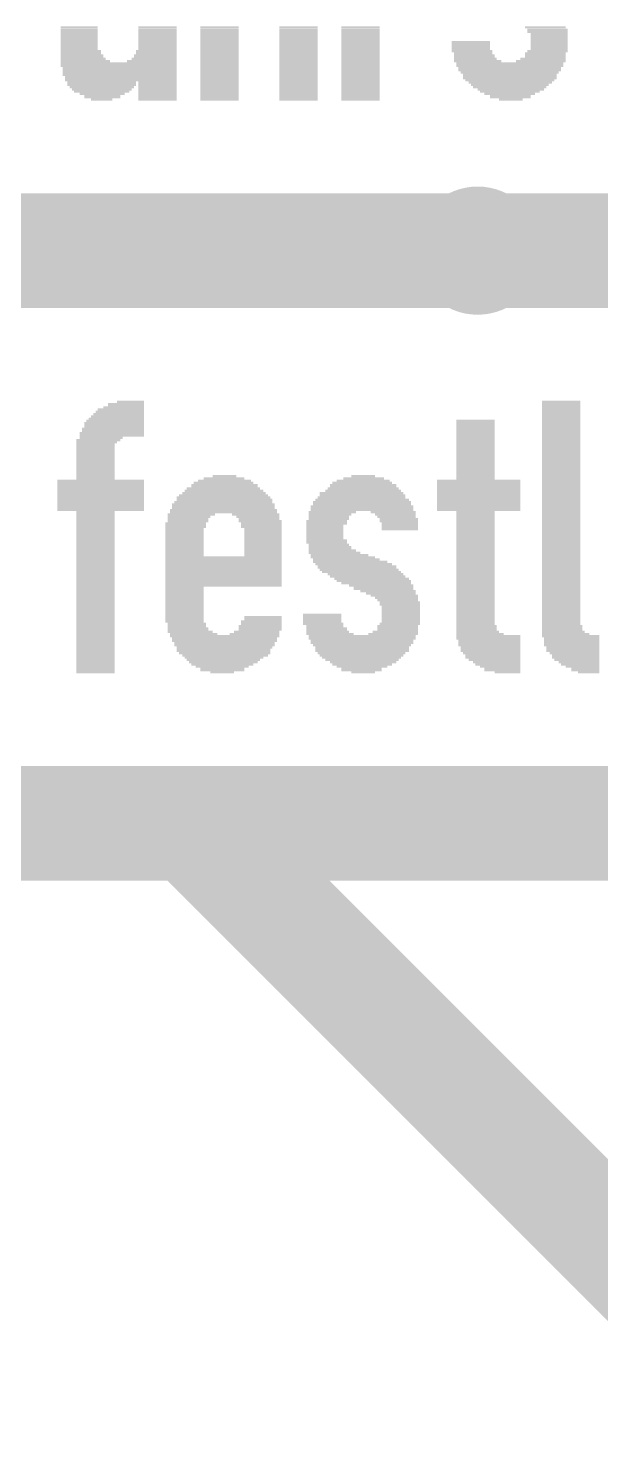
# Model space of a CAD drawing. Extents: x -1 to 100, y 0 to 61.
# Drawn here: x 84.92 to 89.99, y 19.81 to 32.45 of the extents above; entities that cross this region are included whole.
import ezdxf

# ---------------------------------------------------------------- set-up
doc = ezdxf.new("R2010")
doc.units = 0
for name, color, linetype in [('115', 151, 'CONTINUOUS'), ('117', 190, 'CONTINUOUS'), ('170', 151, 'CONTINUOUS')]:
    doc.layers.add(name, color=color, linetype=linetype)

# ---------------------------------------------------------------- blocks, each defined once
blk = doc.blocks.new('RECT')
blk.add_solid([(-0.5, -0.5), (0.5, -0.5), (-0.5, 0.5), (0.5, 0.5)])

msp = doc.modelspace()

# ---------------------------------------------------------------- linework, layer by layer
at = {"layer": '115', "const_width": 1.016}
for points in [[(81.28, 30.48), (96.52, 30.48)], [(76.2, 25.4), (86.36, 25.4)], [(86.36, 25.4), (99.06, 25.4)], [(86.36, 25.4), (91.44, 20.32)]]:
    msp.add_lwpolyline(points, dxfattribs=at)
at = {"layer": '115', "const_width": 0.508}
for points in [[(86.36, 25.654, 1), (86.36, 25.146)], [(86.54, 25.58, 1), (86.18, 25.22)], [(86.36, 25.146, 1), (86.36, 25.654)]]:
    msp.add_lwpolyline(points, format="xyb", dxfattribs=at)
at = {"layer": '117', "const_width": 0.127}
msp.add_lwpolyline([(88.9, 29.975, 1), (88.9, 30.985, 1), (88.9, 29.975)], format="xyb", dxfattribs=at)

# ---------------------------------------------------------------- block references
at = {"layer": '170'}
for p, xscale, yscale in [((85.365, 32.46), 0.33, 0.02), ((85.365, 32.44), 0.33, 0.02), ((85.365, 32.42), 0.33, 0.02), ((85.365, 32.395), 0.33, 0.03), ((85.365, 32.37), 0.33, 0.02), ((85.365, 32.35), 0.33, 0.02), ((86.06, 32.46), 0.34, 0.02), ((86.06, 32.44), 0.34, 0.02), ((86.06, 32.42), 0.34, 0.02), ((86.06, 32.395), 0.34, 0.03), ((86.06, 32.37), 0.34, 0.02), ((86.06, 32.35), 0.34, 0.02), ((86.61, 32.46), 0.34, 0.02), ((86.61, 32.44), 0.34, 0.02), ((86.61, 32.42), 0.34, 0.02), ((86.61, 32.395), 0.34, 0.03), ((86.61, 32.37), 0.34, 0.02), ((86.61, 32.35), 0.34, 0.02), ((87.31, 32.46), 0.34, 0.02), ((87.31, 32.44), 0.34, 0.02), ((87.31, 32.42), 0.34, 0.02), ((87.31, 32.395), 0.34, 0.03), ((87.31, 32.37), 0.34, 0.02), ((87.31, 32.35), 0.34, 0.02), ((87.86, 32.46), 0.34, 0.02), ((87.86, 32.44), 0.34, 0.02), ((87.86, 32.42), 0.34, 0.02), ((87.86, 32.395), 0.34, 0.03), ((87.86, 32.37), 0.34, 0.02), ((87.86, 32.35), 0.34, 0.02), ((89.5, 32.46), 0.36, 0.02), ((89.52, 32.44), 0.36, 0.02), ((89.52, 32.42), 0.36, 0.02), ((89.535, 32.395), 0.33, 0.03), ((89.535, 32.37), 0.33, 0.02), ((89.535, 32.35), 0.33, 0.02), ((85.365, 32.33), 0.33, 0.02), ((85.365, 32.31), 0.33, 0.02), ((85.365, 32.29), 0.33, 0.02), ((85.365, 32.27), 0.33, 0.02), ((85.38, 32.25), 0.36, 0.02), ((85.38, 32.23), 0.36, 0.02), ((86.05, 32.25), 0.36, 0.02), ((86.05, 32.23), 0.36, 0.02), ((86.06, 32.33), 0.34, 0.02), ((86.06, 32.31), 0.34, 0.02), ((86.06, 32.29), 0.34, 0.02), ((86.06, 32.27), 0.34, 0.02), ((86.61, 32.33), 0.34, 0.02), ((86.61, 32.31), 0.34, 0.02), ((86.61, 32.29), 0.34, 0.02), ((86.61, 32.27), 0.34, 0.02), ((86.61, 32.25), 0.34, 0.02), ((86.61, 32.23), 0.34, 0.02), ((87.31, 32.33), 0.34, 0.02), ((87.31, 32.31), 0.34, 0.02), ((87.31, 32.29), 0.34, 0.02), ((87.31, 32.27), 0.34, 0.02), ((87.31, 32.25), 0.34, 0.02), ((87.31, 32.23), 0.34, 0.02), ((87.86, 32.33), 0.34, 0.02), ((87.86, 32.31), 0.34, 0.02), ((87.86, 32.29), 0.34, 0.02), ((87.86, 32.27), 0.34, 0.02), ((87.86, 32.25), 0.34, 0.02), ((87.86, 32.23), 0.34, 0.02), ((88.84, 32.33), 0.34, 0.02), ((88.84, 32.31), 0.34, 0.02), ((88.84, 32.29), 0.34, 0.02), ((88.84, 32.27), 0.34, 0.02), ((88.85, 32.25), 0.36, 0.02), ((88.86, 32.23), 0.34, 0.02), ((89.5, 32.23), 0.36, 0.02), ((89.52, 32.25), 0.36, 0.02), ((89.535, 32.33), 0.33, 0.02), ((89.535, 32.31), 0.33, 0.02), ((89.535, 32.29), 0.33, 0.02), ((89.535, 32.27), 0.33, 0.02), ((85.39, 32.205), 0.38, 0.03), ((85.4, 32.18), 0.4, 0.02), ((85.42, 32.16), 0.44, 0.02), ((85.715, 32.14), 1.03, 0.02), ((85.715, 32.12), 1.03, 0.02), ((85.725, 32.1), 1.01, 0.02), ((86.01, 32.16), 0.44, 0.02), ((86.03, 32.18), 0.4, 0.02), ((86.04, 32.205), 0.38, 0.03), ((86.61, 32.205), 0.34, 0.03), ((86.61, 32.18), 0.34, 0.02), ((86.61, 32.16), 0.34, 0.02), ((86.61, 32.14), 0.34, 0.02), ((86.61, 32.12), 0.34, 0.02), ((86.61, 32.1), 0.34, 0.02), ((87.31, 32.205), 0.34, 0.03), ((87.31, 32.18), 0.34, 0.02), ((87.31, 32.16), 0.34, 0.02), ((87.31, 32.14), 0.34, 0.02), ((87.31, 32.12), 0.34, 0.02), ((87.31, 32.1), 0.34, 0.02), ((87.86, 32.205), 0.34, 0.03), ((87.86, 32.18), 0.34, 0.02), ((87.86, 32.16), 0.34, 0.02), ((87.86, 32.14), 0.34, 0.02), ((87.86, 32.12), 0.34, 0.02), ((87.86, 32.1), 0.34, 0.02), ((88.87, 32.205), 0.36, 0.03), ((88.88, 32.18), 0.38, 0.02), ((88.9, 32.16), 0.42, 0.02), ((89.185, 32.14), 0.95, 0.02), ((89.185, 32.12), 0.95, 0.02), ((89.185, 32.1), 0.91, 0.02), ((89.46, 32.16), 0.44, 0.02), ((89.48, 32.18), 0.4, 0.02), ((89.5, 32.205), 0.36, 0.03), ((85.725, 32.08), 1.01, 0.02), ((85.725, 32.06), 1.01, 0.02), ((85.725, 32.04), 1.01, 0.02), ((85.735, 32.015), 0.99, 0.03), ((85.735, 31.99), 0.99, 0.02), ((85.565, 31.97), 0.61, 0.02), ((86.06, 31.97), 0.34, 0.02), ((86.61, 32.08), 0.34, 0.02), ((86.61, 32.06), 0.34, 0.02), ((86.61, 32.04), 0.34, 0.02), ((86.61, 32.015), 0.34, 0.03), ((86.61, 31.99), 0.34, 0.02), ((86.61, 31.97), 0.34, 0.02), ((87.31, 32.08), 0.34, 0.02), ((87.31, 32.06), 0.34, 0.02), ((87.31, 32.04), 0.34, 0.02), ((87.31, 32.015), 0.34, 0.03), ((87.31, 31.99), 0.34, 0.02), ((87.31, 31.97), 0.34, 0.02), ((87.86, 32.08), 0.34, 0.02), ((87.86, 32.06), 0.34, 0.02), ((87.86, 32.04), 0.34, 0.02), ((87.86, 32.015), 0.34, 0.03), ((87.86, 31.99), 0.34, 0.02), ((87.86, 31.97), 0.34, 0.02), ((89.185, 32.08), 0.91, 0.02), ((89.185, 32.06), 0.87, 0.02), ((89.185, 32.04), 0.83, 0.02), ((89.185, 32.015), 0.83, 0.03), ((89.185, 31.99), 0.79, 0.02), ((89.19, 31.97), 0.74, 0.02), ((85.565, 31.95), 0.61, 0.02), ((85.565, 31.93), 0.57, 0.02), ((85.565, 31.91), 0.53, 0.02), ((85.565, 31.89), 0.49, 0.02), ((85.57, 31.87), 0.4, 0.02), ((85.57, 31.845), 0.32, 0.03), ((86.06, 31.95), 0.34, 0.02), ((86.06, 31.93), 0.34, 0.02), ((86.06, 31.91), 0.34, 0.02), ((86.06, 31.89), 0.34, 0.02), ((86.06, 31.87), 0.34, 0.02), ((86.06, 31.845), 0.34, 0.03), ((86.61, 31.95), 0.34, 0.02), ((86.61, 31.93), 0.34, 0.02), ((86.61, 31.91), 0.34, 0.02), ((86.61, 31.89), 0.34, 0.02), ((86.61, 31.87), 0.34, 0.02), ((86.61, 31.845), 0.34, 0.03), ((87.31, 31.95), 0.34, 0.02), ((87.31, 31.93), 0.34, 0.02), ((87.31, 31.91), 0.34, 0.02), ((87.31, 31.89), 0.34, 0.02), ((87.31, 31.87), 0.34, 0.02), ((87.31, 31.845), 0.34, 0.03), ((87.86, 31.95), 0.34, 0.02), ((87.86, 31.93), 0.34, 0.02), ((87.86, 31.91), 0.34, 0.02), ((87.86, 31.89), 0.34, 0.02), ((87.86, 31.87), 0.34, 0.02), ((87.86, 31.845), 0.34, 0.03), ((89.185, 31.95), 0.69, 0.02), ((89.185, 31.93), 0.65, 0.02), ((89.195, 31.91), 0.59, 0.02), ((89.185, 31.89), 0.53, 0.02), ((89.185, 31.87), 0.45, 0.02), ((89.19, 31.845), 0.36, 0.03), ((85.565, 31.82), 0.19, 0.02), ((86.06, 31.82), 0.34, 0.02), ((86.61, 31.82), 0.34, 0.02), ((87.31, 31.82), 0.34, 0.02), ((87.86, 31.82), 0.34, 0.02), ((89.195, 31.82), 0.21, 0.02), ((85.735, 29.07), 0.41, 0.02), ((85.76, 29.09), 0.36, 0.02), ((85.78, 29.115), 0.32, 0.03), ((85.82, 29.14), 0.24, 0.02), ((89.64, 29.14), 0.34, 0.02), ((89.64, 29.115), 0.34, 0.03), ((89.64, 29.09), 0.34, 0.02), ((89.64, 29.07), 0.34, 0.02), ((85.675, 28.945), 0.53, 0.03), ((85.685, 28.97), 0.51, 0.02), ((85.695, 28.99), 0.49, 0.02), ((85.705, 29.01), 0.47, 0.02), ((85.715, 29.03), 0.45, 0.02), ((85.725, 29.05), 0.43, 0.02), ((88.88, 28.97), 0.34, 0.02), ((88.88, 28.945), 0.34, 0.03), ((89.64, 29.05), 0.34, 0.02), ((89.64, 29.03), 0.34, 0.02), ((89.64, 29.01), 0.34, 0.02), ((89.64, 28.99), 0.34, 0.02), ((89.64, 28.97), 0.34, 0.02), ((89.64, 28.945), 0.34, 0.03), ((85.655, 28.86), 0.57, 0.02), ((85.655, 28.84), 0.57, 0.02), ((85.56, 28.82), 0.38, 0.02), ((85.665, 28.9), 0.55, 0.02), ((85.665, 28.88), 0.55, 0.02), ((85.675, 28.92), 0.53, 0.02), ((88.88, 28.92), 0.34, 0.02), ((88.88, 28.9), 0.34, 0.02), ((88.88, 28.88), 0.34, 0.02), ((88.88, 28.86), 0.34, 0.02), ((88.88, 28.84), 0.34, 0.02), ((88.88, 28.82), 0.34, 0.02), ((89.64, 28.92), 0.34, 0.02), ((89.64, 28.9), 0.34, 0.02), ((89.64, 28.88), 0.34, 0.02), ((89.64, 28.86), 0.34, 0.02), ((89.64, 28.84), 0.34, 0.02), ((89.64, 28.82), 0.34, 0.02), ((85.535, 28.8), 0.39, 0.02), ((85.52, 28.78), 0.36, 0.02), ((85.51, 28.755), 0.34, 0.03), ((85.51, 28.73), 0.34, 0.02), ((85.51, 28.71), 0.34, 0.02), ((85.51, 28.69), 0.34, 0.02), ((88.88, 28.8), 0.34, 0.02), ((88.88, 28.78), 0.34, 0.02), ((88.88, 28.755), 0.34, 0.03), ((88.88, 28.73), 0.34, 0.02), ((88.88, 28.71), 0.34, 0.02), ((88.88, 28.69), 0.34, 0.02), ((89.64, 28.8), 0.34, 0.02), ((89.64, 28.78), 0.34, 0.02), ((89.64, 28.755), 0.34, 0.03), ((89.64, 28.73), 0.34, 0.02), ((89.64, 28.71), 0.34, 0.02), ((89.64, 28.69), 0.34, 0.02), ((85.51, 28.67), 0.34, 0.02), ((85.51, 28.65), 0.34, 0.02), ((85.51, 28.63), 0.34, 0.02), ((85.51, 28.61), 0.34, 0.02), ((85.51, 28.59), 0.34, 0.02), ((85.51, 28.565), 0.34, 0.03), ((88.88, 28.67), 0.34, 0.02), ((88.88, 28.65), 0.34, 0.02), ((88.88, 28.63), 0.34, 0.02), ((88.88, 28.61), 0.34, 0.02), ((88.88, 28.59), 0.34, 0.02), ((88.88, 28.565), 0.34, 0.03), ((89.64, 28.67), 0.34, 0.02), ((89.64, 28.65), 0.34, 0.02), ((89.64, 28.63), 0.34, 0.02), ((89.64, 28.61), 0.34, 0.02), ((89.64, 28.59), 0.34, 0.02), ((89.64, 28.565), 0.34, 0.03), ((85.555, 28.44), 0.77, 0.02), ((85.51, 28.54), 0.34, 0.02), ((85.51, 28.52), 0.34, 0.02), ((85.51, 28.5), 0.34, 0.02), ((85.51, 28.48), 0.34, 0.02), ((85.51, 28.46), 0.34, 0.02), ((86.655, 28.44), 0.47, 0.02), ((86.65, 28.46), 0.36, 0.02), ((86.655, 28.48), 0.21, 0.02), ((87.885, 28.44), 0.47, 0.02), ((87.89, 28.46), 0.36, 0.02), ((87.885, 28.48), 0.21, 0.02), ((88.91, 28.44), 0.74, 0.02), ((88.88, 28.54), 0.34, 0.02), ((88.88, 28.52), 0.34, 0.02), ((88.88, 28.5), 0.34, 0.02), ((88.88, 28.48), 0.34, 0.02), ((88.88, 28.46), 0.34, 0.02), ((89.64, 28.54), 0.34, 0.02), ((89.64, 28.52), 0.34, 0.02), ((89.64, 28.5), 0.34, 0.02), ((89.64, 28.48), 0.34, 0.02), ((89.64, 28.46), 0.34, 0.02), ((89.64, 28.44), 0.34, 0.02), ((85.555, 28.42), 0.77, 0.02), ((85.555, 28.395), 0.77, 0.03), ((85.555, 28.37), 0.77, 0.02), ((85.555, 28.35), 0.77, 0.02), ((85.555, 28.33), 0.77, 0.02), ((85.555, 28.31), 0.77, 0.02), ((86.645, 28.31), 0.79, 0.02), ((86.65, 28.33), 0.74, 0.02), ((86.65, 28.35), 0.7, 0.02), ((86.645, 28.37), 0.65, 0.02), ((86.655, 28.395), 0.59, 0.03), ((86.645, 28.42), 0.53, 0.02), ((87.87, 28.33), 0.74, 0.02), ((87.88, 28.31), 0.76, 0.02), ((87.885, 28.35), 0.67, 0.02), ((87.885, 28.37), 0.63, 0.02), ((87.885, 28.395), 0.59, 0.03), ((87.875, 28.42), 0.53, 0.02), ((88.91, 28.42), 0.74, 0.02), ((88.91, 28.395), 0.74, 0.03), ((88.91, 28.37), 0.74, 0.02), ((88.91, 28.35), 0.74, 0.02), ((88.91, 28.33), 0.74, 0.02), ((88.91, 28.31), 0.74, 0.02), ((89.64, 28.42), 0.34, 0.02), ((89.64, 28.395), 0.34, 0.03), ((89.64, 28.37), 0.34, 0.02), ((89.64, 28.35), 0.34, 0.02), ((89.64, 28.33), 0.34, 0.02), ((89.64, 28.31), 0.34, 0.02), ((85.555, 28.29), 0.77, 0.02), ((85.555, 28.27), 0.77, 0.02), ((85.555, 28.25), 0.77, 0.02), ((85.555, 28.23), 0.77, 0.02), ((85.555, 28.205), 0.77, 0.03), ((85.555, 28.18), 0.77, 0.02), ((86.645, 28.18), 0.95, 0.02), ((86.645, 28.23), 0.91, 0.02), ((86.645, 28.205), 0.91, 0.03), ((86.645, 28.25), 0.87, 0.02), ((86.645, 28.29), 0.83, 0.02), ((86.655, 28.27), 0.85, 0.02), ((87.875, 28.205), 0.91, 0.03), ((87.875, 28.18), 0.91, 0.02), ((87.875, 28.25), 0.87, 0.02), ((87.875, 28.23), 0.87, 0.02), ((87.875, 28.27), 0.83, 0.02), ((87.87, 28.29), 0.78, 0.02), ((88.91, 28.29), 0.74, 0.02), ((88.91, 28.27), 0.74, 0.02), ((88.91, 28.25), 0.74, 0.02), ((88.91, 28.23), 0.74, 0.02), ((88.91, 28.205), 0.74, 0.03), ((88.91, 28.18), 0.74, 0.02), ((89.64, 28.29), 0.34, 0.02), ((89.64, 28.27), 0.34, 0.02), ((89.64, 28.25), 0.34, 0.02), ((89.64, 28.23), 0.34, 0.02), ((89.64, 28.205), 0.34, 0.03), ((89.64, 28.18), 0.34, 0.02), ((85.51, 28.16), 0.34, 0.02), ((85.51, 28.14), 0.34, 0.02), ((85.51, 28.12), 0.34, 0.02), ((85.51, 28.1), 0.34, 0.02), ((85.51, 28.08), 0.34, 0.02), ((85.51, 28.06), 0.34, 0.02), ((86.31, 28.06), 0.36, 0.02), ((86.36, 28.14), 0.42, 0.02), ((86.34, 28.12), 0.38, 0.02), ((86.33, 28.1), 0.36, 0.02), ((86.33, 28.08), 0.36, 0.02), ((86.645, 28.16), 0.95, 0.02), ((86.93, 28.14), 0.42, 0.02), ((86.95, 28.12), 0.38, 0.02), ((86.96, 28.1), 0.36, 0.02), ((86.97, 28.08), 0.38, 0.02), ((86.98, 28.06), 0.36, 0.02), ((87.56, 28.08), 0.36, 0.02), ((87.56, 28.06), 0.36, 0.02), ((87.61, 28.16), 0.42, 0.02), ((87.59, 28.14), 0.38, 0.02), ((87.58, 28.12), 0.36, 0.02), ((87.58, 28.1), 0.36, 0.02), ((88.15, 28.16), 0.4, 0.02), ((88.17, 28.14), 0.36, 0.02), ((88.18, 28.12), 0.34, 0.02), ((88.2, 28.1), 0.34, 0.02), ((88.2, 28.08), 0.34, 0.02), ((88.21, 28.06), 0.32, 0.02), ((88.88, 28.16), 0.34, 0.02), ((88.88, 28.14), 0.34, 0.02), ((88.88, 28.12), 0.34, 0.02), ((88.88, 28.1), 0.34, 0.02), ((88.88, 28.08), 0.34, 0.02), ((88.88, 28.06), 0.34, 0.02), ((89.64, 28.16), 0.34, 0.02), ((89.64, 28.14), 0.34, 0.02), ((89.64, 28.12), 0.34, 0.02), ((89.64, 28.1), 0.34, 0.02), ((89.64, 28.08), 0.34, 0.02), ((89.64, 28.06), 0.34, 0.02), ((85.51, 28.035), 0.34, 0.03), ((85.51, 28.01), 0.34, 0.02), ((85.51, 27.99), 0.34, 0.02), ((85.51, 27.97), 0.34, 0.02), ((85.51, 27.95), 0.34, 0.02), ((85.51, 27.93), 0.34, 0.02), ((86.31, 28.035), 0.36, 0.03), ((86.3, 28.01), 0.34, 0.02), ((86.3, 27.99), 0.34, 0.02), ((86.3, 27.97), 0.34, 0.02), ((86.3, 27.95), 0.34, 0.02), ((86.3, 27.93), 0.34, 0.02), ((86.98, 28.035), 0.36, 0.03), ((86.995, 28.01), 0.33, 0.02), ((86.995, 27.99), 0.33, 0.02), ((86.995, 27.97), 0.33, 0.02), ((86.995, 27.95), 0.33, 0.02), ((86.995, 27.93), 0.33, 0.02), ((87.545, 28.035), 0.33, 0.03), ((87.545, 28.01), 0.33, 0.02), ((87.545, 27.99), 0.33, 0.02), ((87.545, 27.97), 0.33, 0.02), ((87.545, 27.95), 0.33, 0.02), ((87.545, 27.93), 0.33, 0.02), ((88.21, 28.035), 0.32, 0.03), ((88.21, 28.01), 0.32, 0.02), ((88.88, 28.035), 0.34, 0.03), ((88.88, 28.01), 0.34, 0.02), ((88.88, 27.99), 0.34, 0.02), ((88.88, 27.97), 0.34, 0.02), ((88.88, 27.95), 0.34, 0.02), ((88.88, 27.93), 0.34, 0.02), ((89.64, 28.035), 0.34, 0.03), ((89.64, 28.01), 0.34, 0.02), ((89.64, 27.99), 0.34, 0.02), ((89.64, 27.97), 0.34, 0.02), ((89.64, 27.95), 0.34, 0.02), ((89.64, 27.93), 0.34, 0.02), ((85.51, 27.91), 0.34, 0.02), ((85.51, 27.89), 0.34, 0.02), ((85.51, 27.87), 0.34, 0.02), ((85.51, 27.845), 0.34, 0.03), ((85.51, 27.82), 0.34, 0.02), ((85.51, 27.8), 0.34, 0.02), ((86.3, 27.91), 0.34, 0.02), ((86.3, 27.89), 0.34, 0.02), ((86.3, 27.87), 0.34, 0.02), ((86.3, 27.845), 0.34, 0.03), ((86.3, 27.82), 0.34, 0.02), ((86.3, 27.8), 0.34, 0.02), ((86.995, 27.91), 0.33, 0.02), ((86.995, 27.89), 0.33, 0.02), ((86.995, 27.87), 0.33, 0.02), ((86.995, 27.845), 0.33, 0.03), ((86.995, 27.82), 0.33, 0.02), ((86.995, 27.8), 0.33, 0.02), ((87.56, 27.91), 0.36, 0.02), ((87.56, 27.89), 0.36, 0.02), ((87.58, 27.87), 0.36, 0.02), ((87.59, 27.845), 0.38, 0.03), ((87.61, 27.82), 0.42, 0.02), ((87.63, 27.8), 0.46, 0.02), ((88.88, 27.91), 0.34, 0.02), ((88.88, 27.89), 0.34, 0.02), ((88.88, 27.87), 0.34, 0.02), ((88.88, 27.845), 0.34, 0.03), ((88.88, 27.82), 0.34, 0.02), ((88.88, 27.8), 0.34, 0.02), ((89.64, 27.91), 0.34, 0.02), ((89.64, 27.89), 0.34, 0.02), ((89.64, 27.87), 0.34, 0.02), ((89.64, 27.845), 0.34, 0.03), ((89.64, 27.82), 0.34, 0.02), ((89.64, 27.8), 0.34, 0.02), ((85.51, 27.78), 0.34, 0.02), ((85.51, 27.76), 0.34, 0.02), ((85.51, 27.74), 0.34, 0.02), ((85.51, 27.72), 0.34, 0.02), ((85.51, 27.7), 0.34, 0.02), ((85.51, 27.675), 0.34, 0.03), ((86.3, 27.78), 0.34, 0.02), ((86.645, 27.76), 1.03, 0.02), ((86.645, 27.74), 1.03, 0.02), ((86.645, 27.72), 1.03, 0.02), ((86.645, 27.7), 1.03, 0.02), ((86.645, 27.675), 1.03, 0.03), ((86.995, 27.78), 0.33, 0.02), ((87.675, 27.78), 0.51, 0.02), ((87.705, 27.76), 0.57, 0.02), ((87.735, 27.74), 0.59, 0.02), ((87.77, 27.72), 0.66, 0.02), ((87.8, 27.7), 0.68, 0.02), ((87.83, 27.675), 0.7, 0.03), ((88.88, 27.78), 0.34, 0.02), ((88.88, 27.76), 0.34, 0.02), ((88.88, 27.74), 0.34, 0.02), ((88.88, 27.72), 0.34, 0.02), ((88.88, 27.7), 0.34, 0.02), ((88.88, 27.675), 0.34, 0.03), ((89.64, 27.78), 0.34, 0.02), ((89.64, 27.76), 0.34, 0.02), ((89.64, 27.74), 0.34, 0.02), ((89.64, 27.72), 0.34, 0.02), ((89.64, 27.7), 0.34, 0.02), ((89.64, 27.675), 0.34, 0.03), ((85.51, 27.65), 0.34, 0.02), ((85.51, 27.63), 0.34, 0.02), ((85.51, 27.61), 0.34, 0.02), ((85.51, 27.59), 0.34, 0.02), ((85.51, 27.57), 0.34, 0.02), ((85.51, 27.55), 0.34, 0.02), ((86.645, 27.65), 1.03, 0.02), ((86.645, 27.63), 1.03, 0.02), ((86.645, 27.61), 1.03, 0.02), ((86.645, 27.59), 1.03, 0.02), ((86.645, 27.57), 1.03, 0.02), ((86.645, 27.55), 1.03, 0.02), ((87.85, 27.65), 0.7, 0.02), ((87.87, 27.63), 0.7, 0.02), ((87.905, 27.61), 0.67, 0.02), ((87.925, 27.59), 0.67, 0.02), ((87.96, 27.57), 0.66, 0.02), ((87.98, 27.55), 0.66, 0.02), ((88.88, 27.65), 0.34, 0.02), ((88.88, 27.63), 0.34, 0.02), ((88.88, 27.61), 0.34, 0.02), ((88.88, 27.59), 0.34, 0.02), ((88.88, 27.57), 0.34, 0.02), ((88.88, 27.55), 0.34, 0.02), ((89.64, 27.65), 0.34, 0.02), ((89.64, 27.63), 0.34, 0.02), ((89.64, 27.61), 0.34, 0.02), ((89.64, 27.59), 0.34, 0.02), ((89.64, 27.57), 0.34, 0.02), ((89.64, 27.55), 0.34, 0.02), ((85.51, 27.53), 0.34, 0.02), ((85.51, 27.51), 0.34, 0.02), ((85.51, 27.485), 0.34, 0.03), ((85.51, 27.46), 0.34, 0.02), ((85.51, 27.44), 0.34, 0.02), ((85.51, 27.42), 0.34, 0.02), ((86.645, 27.53), 1.03, 0.02), ((86.645, 27.51), 1.03, 0.02), ((86.3, 27.485), 0.34, 0.03), ((86.3, 27.46), 0.34, 0.02), ((86.3, 27.44), 0.34, 0.02), ((86.3, 27.42), 0.34, 0.02), ((88, 27.53), 0.62, 0.02), ((88.045, 27.51), 0.57, 0.02), ((88.065, 27.485), 0.53, 0.03), ((88.105, 27.46), 0.49, 0.02), ((88.13, 27.44), 0.44, 0.02), ((88.16, 27.42), 0.42, 0.02), ((88.88, 27.53), 0.34, 0.02), ((88.88, 27.51), 0.34, 0.02), ((88.88, 27.485), 0.34, 0.03), ((88.88, 27.46), 0.34, 0.02), ((88.88, 27.44), 0.34, 0.02), ((88.88, 27.42), 0.34, 0.02), ((89.64, 27.53), 0.34, 0.02), ((89.64, 27.51), 0.34, 0.02), ((89.64, 27.485), 0.34, 0.03), ((89.64, 27.46), 0.34, 0.02), ((89.64, 27.44), 0.34, 0.02), ((89.64, 27.42), 0.34, 0.02), ((85.51, 27.4), 0.34, 0.02), ((85.51, 27.38), 0.34, 0.02), ((85.51, 27.36), 0.34, 0.02), ((85.51, 27.34), 0.34, 0.02), ((85.51, 27.315), 0.34, 0.03), ((85.51, 27.29), 0.34, 0.02), ((86.3, 27.4), 0.34, 0.02), ((86.3, 27.38), 0.34, 0.02), ((86.3, 27.36), 0.34, 0.02), ((86.3, 27.34), 0.34, 0.02), ((86.3, 27.315), 0.34, 0.03), ((86.3, 27.29), 0.34, 0.02), ((88.18, 27.4), 0.38, 0.02), ((88.19, 27.38), 0.36, 0.02), ((88.21, 27.36), 0.36, 0.02), ((88.21, 27.34), 0.36, 0.02), ((88.22, 27.315), 0.34, 0.03), ((88.22, 27.29), 0.34, 0.02), ((88.88, 27.4), 0.34, 0.02), ((88.88, 27.38), 0.34, 0.02), ((88.88, 27.36), 0.34, 0.02), ((88.88, 27.34), 0.34, 0.02), ((88.88, 27.315), 0.34, 0.03), ((88.88, 27.29), 0.34, 0.02), ((89.64, 27.4), 0.34, 0.02), ((89.64, 27.38), 0.34, 0.02), ((89.64, 27.36), 0.34, 0.02), ((89.64, 27.34), 0.34, 0.02), ((89.64, 27.315), 0.34, 0.03), ((89.64, 27.29), 0.34, 0.02), ((85.51, 27.27), 0.34, 0.02), ((85.51, 27.25), 0.34, 0.02), ((85.51, 27.23), 0.34, 0.02), ((85.51, 27.21), 0.34, 0.02), ((85.51, 27.19), 0.34, 0.02), ((85.51, 27.17), 0.34, 0.02), ((86.3, 27.27), 0.34, 0.02), ((86.3, 27.25), 0.34, 0.02), ((86.3, 27.23), 0.34, 0.02), ((86.3, 27.21), 0.34, 0.02), ((86.3, 27.19), 0.34, 0.02), ((86.32, 27.17), 0.34, 0.02), ((86.98, 27.19), 0.36, 0.02), ((86.98, 27.17), 0.36, 0.02), ((86.995, 27.23), 0.33, 0.02), ((86.995, 27.21), 0.33, 0.02), ((87.52, 27.25), 0.34, 0.02), ((87.52, 27.23), 0.34, 0.02), ((87.52, 27.21), 0.34, 0.02), ((87.52, 27.19), 0.34, 0.02), ((87.53, 27.17), 0.36, 0.02), ((88.21, 27.17), 0.36, 0.02), ((88.22, 27.27), 0.34, 0.02), ((88.22, 27.25), 0.34, 0.02), ((88.22, 27.23), 0.34, 0.02), ((88.22, 27.21), 0.34, 0.02), ((88.22, 27.19), 0.34, 0.02), ((88.88, 27.27), 0.34, 0.02), ((88.88, 27.25), 0.34, 0.02), ((88.88, 27.23), 0.34, 0.02), ((88.88, 27.21), 0.34, 0.02), ((88.88, 27.19), 0.34, 0.02), ((88.88, 27.17), 0.34, 0.02), ((89.64, 27.27), 0.34, 0.02), ((89.64, 27.25), 0.34, 0.02), ((89.64, 27.23), 0.34, 0.02), ((89.64, 27.21), 0.34, 0.02), ((89.64, 27.19), 0.34, 0.02), ((89.64, 27.17), 0.34, 0.02), ((85.51, 27.15), 0.34, 0.02), ((85.51, 27.125), 0.34, 0.03), ((85.51, 27.1), 0.34, 0.02), ((85.51, 27.08), 0.34, 0.02), ((85.51, 27.06), 0.34, 0.02), ((85.51, 27.04), 0.34, 0.02), ((86.32, 27.15), 0.34, 0.02), ((86.33, 27.125), 0.36, 0.03), ((86.35, 27.1), 0.4, 0.02), ((86.38, 27.08), 0.42, 0.02), ((86.655, 27.06), 0.97, 0.02), ((86.655, 27.04), 0.93, 0.02), ((86.92, 27.08), 0.44, 0.02), ((86.94, 27.1), 0.4, 0.02), ((86.97, 27.15), 0.38, 0.02), ((86.97, 27.125), 0.38, 0.03), ((87.545, 27.15), 0.33, 0.02), ((87.56, 27.125), 0.36, 0.03), ((87.57, 27.1), 0.38, 0.02), ((87.59, 27.08), 0.42, 0.02), ((87.875, 27.06), 0.95, 0.02), ((87.875, 27.04), 0.95, 0.02), ((88.15, 27.08), 0.44, 0.02), ((88.17, 27.1), 0.4, 0.02), ((88.19, 27.15), 0.36, 0.02), ((88.19, 27.125), 0.36, 0.03), ((88.89, 27.15), 0.36, 0.02), ((88.89, 27.125), 0.36, 0.03), ((88.9, 27.1), 0.38, 0.02), ((88.92, 27.08), 0.42, 0.02), ((88.995, 27.06), 0.57, 0.02), ((88.995, 27.04), 0.57, 0.02), ((89.65, 27.15), 0.36, 0.02), ((89.65, 27.125), 0.36, 0.03), ((89.66, 27.1), 0.38, 0.02), ((89.68, 27.08), 0.42, 0.02), ((89.725, 27.06), 0.51, 0.02), ((89.735, 27.04), 0.49, 0.02), ((85.51, 27.02), 0.34, 0.02), ((85.51, 27), 0.34, 0.02), ((85.51, 26.98), 0.34, 0.02), ((85.51, 26.96), 0.34, 0.02), ((85.51, 26.935), 0.34, 0.03), ((85.51, 26.91), 0.34, 0.02), ((86.655, 27.02), 0.93, 0.02), ((86.655, 27), 0.89, 0.02), ((86.655, 26.98), 0.89, 0.02), ((86.655, 26.96), 0.85, 0.02), ((86.645, 26.935), 0.83, 0.03), ((86.655, 26.91), 0.81, 0.02), ((87.875, 27.02), 0.91, 0.02), ((87.875, 27), 0.91, 0.02), ((87.875, 26.98), 0.87, 0.02), ((87.875, 26.96), 0.83, 0.02), ((87.875, 26.935), 0.83, 0.03), ((87.87, 26.91), 0.78, 0.02), ((89.005, 27.02), 0.55, 0.02), ((89.005, 27), 0.55, 0.02), ((89.005, 26.98), 0.55, 0.02), ((89.015, 26.96), 0.53, 0.02), ((89.015, 26.935), 0.53, 0.03), ((89.025, 26.91), 0.51, 0.02), ((89.735, 27.02), 0.49, 0.02), ((89.735, 27), 0.49, 0.02), ((89.735, 26.98), 0.49, 0.02), ((89.745, 26.96), 0.47, 0.02), ((89.745, 26.935), 0.47, 0.03), ((89.76, 26.91), 0.44, 0.02), ((85.51, 26.89), 0.34, 0.02), ((85.51, 26.87), 0.34, 0.02), ((85.51, 26.85), 0.34, 0.02), ((85.51, 26.83), 0.34, 0.02), ((85.51, 26.81), 0.34, 0.02), ((85.51, 26.79), 0.34, 0.02), ((86.66, 26.89), 0.76, 0.02), ((86.65, 26.87), 0.7, 0.02), ((86.645, 26.85), 0.65, 0.02), ((86.645, 26.83), 0.61, 0.02), ((86.635, 26.81), 0.55, 0.02), ((86.635, 26.79), 0.47, 0.02), ((87.87, 26.89), 0.74, 0.02), ((87.87, 26.87), 0.7, 0.02), ((87.875, 26.85), 0.65, 0.02), ((87.885, 26.83), 0.59, 0.02), ((87.875, 26.81), 0.53, 0.02), ((87.875, 26.79), 0.45, 0.02), ((89.035, 26.89), 0.49, 0.02), ((89.035, 26.87), 0.49, 0.02), ((89.05, 26.85), 0.46, 0.02), ((89.07, 26.83), 0.42, 0.02), ((89.08, 26.81), 0.4, 0.02), ((89.1, 26.79), 0.36, 0.02), ((89.77, 26.89), 0.42, 0.02), ((89.77, 26.87), 0.42, 0.02), ((89.78, 26.85), 0.4, 0.02), ((89.8, 26.83), 0.36, 0.02), ((89.81, 26.81), 0.34, 0.02), ((89.83, 26.79), 0.3, 0.02), ((85.51, 26.765), 0.34, 0.03), ((85.51, 26.74), 0.34, 0.02), ((86.635, 26.765), 0.39, 0.03), ((86.635, 26.74), 0.21, 0.02), ((87.87, 26.765), 0.36, 0.03), ((87.885, 26.74), 0.21, 0.02), ((89.12, 26.765), 0.32, 0.03), ((89.165, 26.74), 0.23, 0.02), ((89.855, 26.765), 0.25, 0.03), ((89.885, 26.74), 0.19, 0.02)]:
    msp.add_blockref('RECT', p, dxfattribs=dict(at, xscale=xscale, yscale=yscale))

doc.saveas('drawing.dxf')
